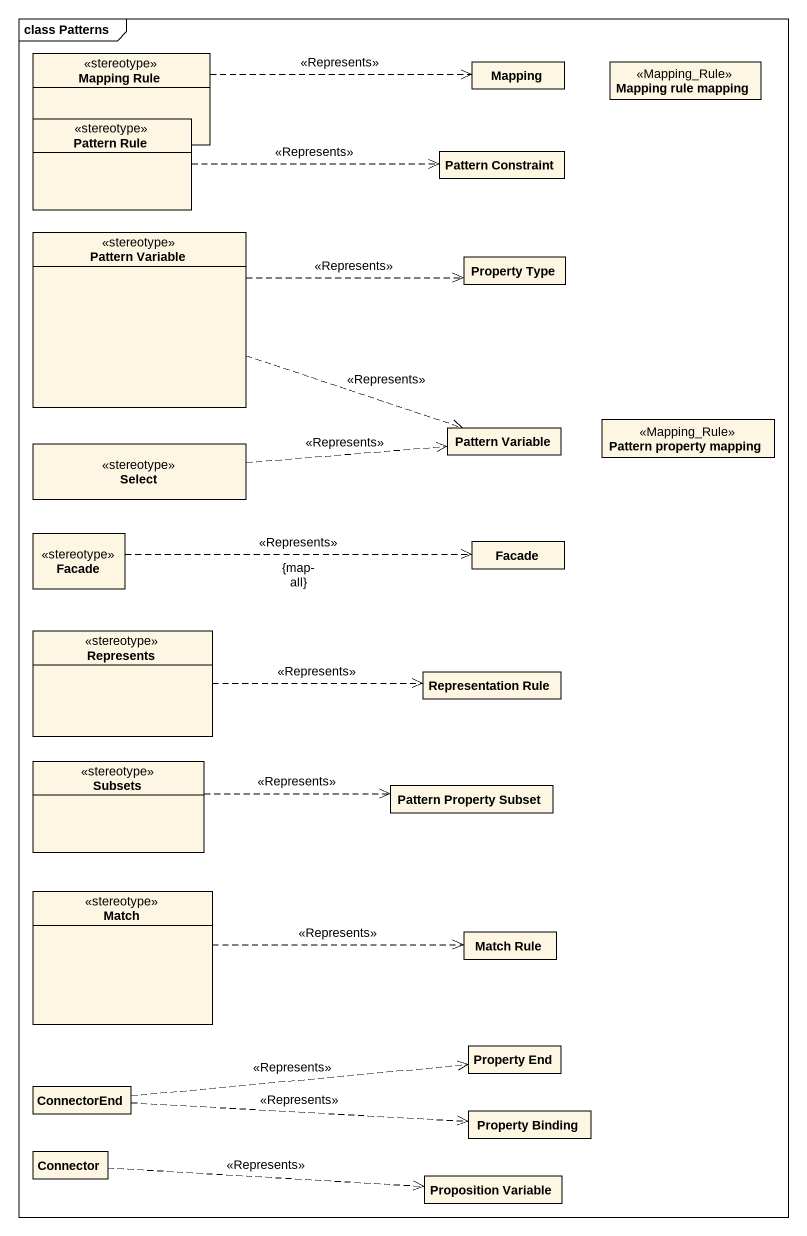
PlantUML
@startuml
mainframe class Patterns
hide circle
hide empty members
class "Mapping Rule" as Mapping_Rule <<stereotype>>
class Mapping
class "Mapping rule mapping" as Mapping_rule_mapping <<Mapping_Rule>>
class "Pattern Rule" as Pattern_Rule <<stereotype>>
class "Pattern Constraint" as Pattern_Constraint
class "Pattern Variable" as Pattern_Variable <<stereotype>>
class "Property Type" as Property_Type
class Select <<stereotype>>
class "Pattern Variable" as Pattern_Variable_2
class "Pattern property mapping" as Pattern_property_mapping <<Mapping_Rule>>
class Facade <<stereotype>>
class "Facade" as Facade_2
class Represents <<stereotype>>
class "Representation Rule" as Representation_Rule
class Subsets <<stereotype>>
class "Pattern Property Subset" as Pattern_Property_Subset
class Match <<stereotype>>
class "Match Rule" as Match_Rule
class "Property End" as Property_End
class ConnectorEnd
class "Property Binding" as Property_Binding
class Connector
class "Proposition Variable" as Proposition_Variable
Mapping_Rule .right.> Mapping : <<Represents>>
Pattern_Rule .right.> Pattern_Constraint : <<Represents>>
Pattern_Variable .right.> Property_Type : <<Represents>>
Pattern_Variable .right.> Pattern_Variable_2 : <<Represents>>
Select .right.> Pattern_Variable_2 : <<Represents>>
Facade .right.> Facade_2 : <<Represents>>\n{map-all}
Represents .right.> Representation_Rule : <<Represents>>
Subsets .right.> Pattern_Property_Subset : <<Represents>>
Match .right.> Match_Rule : <<Represents>>
ConnectorEnd .right.> Property_End : <<Represents>>
ConnectorEnd .right.> Property_Binding : <<Represents>>
Connector .right.> Proposition_Variable : <<Represents>>
@enduml
